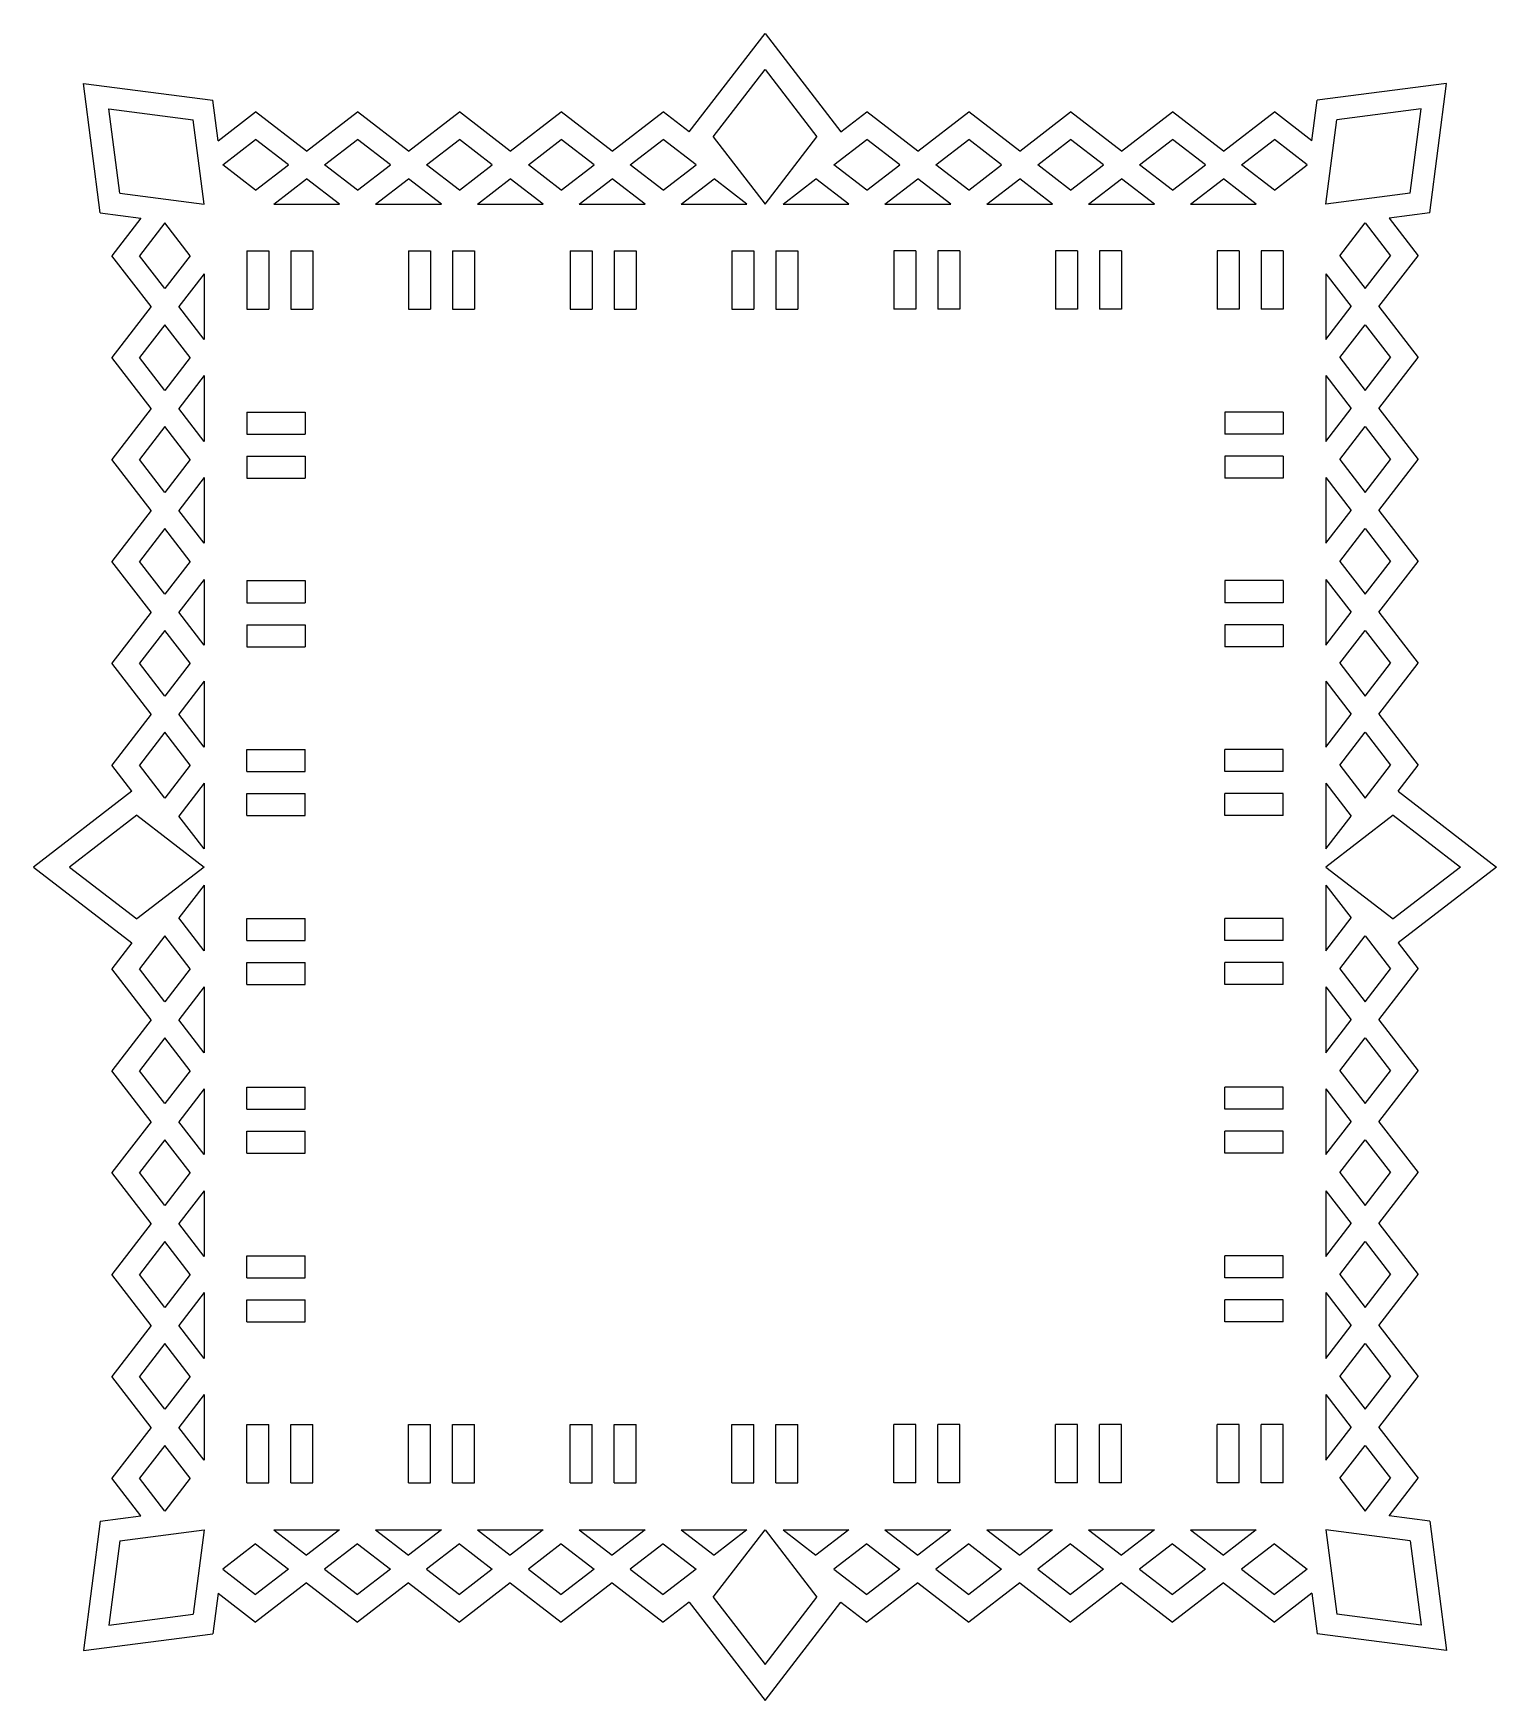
# Model space of a CAD drawing. Extents: x -993 to -416, y -72 to 243.
# Drawn here: x -993.5 to -860.6, y 87.2 to 238.6 of the extents above; entities that cross this region are included whole.
import ezdxf

# ---------------------------------------------------------------- set-up
doc = ezdxf.new("R2010")
doc.units = 0
doc.layers.get('0').update_dxf_attribs({"linetype": 'CONTINUOUS'})

msp = doc.modelspace()

# ---------------------------------------------------------------- linework, layer by layer
for p, q in [((-933.956502, 229.63338), (-927.067091, 238.577211)), ((-927.067091, 238.577211), (-920.17768, 229.63338)), ((-931.779625, 229.182011), (-927.067091, 235.299821)), ((-927.067091, 235.299821), (-922.354558, 229.182011)), ((-988.95626, 234.033556), (-977.195447, 232.507548)), ((-987.430251, 222.272743), (-988.95626, 234.033556)), ((-865.177923, 234.033556), (-876.938735, 232.507548)), ((-866.703931, 222.272743), (-865.177923, 234.033556)), ((-986.638794, 231.716091), (-978.980585, 230.72241)), ((-985.645114, 224.057881), (-986.638794, 231.716091)), ((-976.718237, 228.829732), (-977.195447, 232.507548)), ((-877.415945, 228.829732), (-876.938735, 232.507548)), ((-867.495388, 231.716091), (-875.153598, 230.72241)), ((-868.489069, 224.057881), (-867.495388, 231.716091)), ((-977.986904, 223.064201), (-978.980585, 230.72241)), ((-976.718237, 228.829732), (-973.314809, 231.451384)), ((-968.690038, 227.888934), (-973.314809, 231.451384)), ((-968.690038, 227.888934), (-964.065266, 231.451384)), ((-959.440494, 227.888934), (-964.065266, 231.451384)), ((-959.440494, 227.888934), (-954.815722, 231.451384)), ((-950.19095, 227.888934), (-954.815722, 231.451384)), ((-950.19095, 227.888934), (-945.566179, 231.451384)), ((-940.941407, 227.888934), (-945.566179, 231.451384)), ((-940.941407, 227.888934), (-936.316635, 231.451384)), ((-933.956502, 229.63338), (-936.316635, 231.451384)), ((-920.17768, 229.63338), (-917.817548, 231.451384)), ((-913.192776, 227.888934), (-917.817548, 231.451384)), ((-913.192776, 227.888934), (-908.568004, 231.451384)), ((-903.943232, 227.888934), (-908.568004, 231.451384)), ((-903.943232, 227.888934), (-899.318461, 231.451384)), ((-894.693689, 227.888934), (-899.318461, 231.451384)), ((-894.693689, 227.888934), (-890.068917, 231.451384)), ((-885.444145, 227.888934), (-890.068917, 231.451384)), ((-885.444145, 227.888934), (-880.819373, 231.451384)), ((-877.415945, 228.829732), (-880.819373, 231.451384)), ((-876.147278, 223.064201), (-875.153598, 230.72241)), ((-976.300886, 226.626651), (-973.314809, 228.926818)), ((-970.328733, 226.626651), (-973.314809, 228.926818)), ((-967.051342, 226.626651), (-964.065266, 228.926818)), ((-961.079189, 226.626651), (-964.065266, 228.926818)), ((-957.801799, 226.626651), (-954.815722, 228.926818)), ((-951.829646, 226.626651), (-954.815722, 228.926818)), ((-948.552255, 226.626651), (-945.566179, 228.926818)), ((-942.580102, 226.626651), (-945.566179, 228.926818)), ((-939.302711, 226.626651), (-936.316635, 228.926818)), ((-933.330559, 226.626651), (-936.316635, 228.926818)), ((-931.779625, 229.182011), (-927.067091, 223.064201)), ((-927.067091, 223.064201), (-922.354558, 229.182011)), ((-920.803624, 226.626651), (-917.817548, 228.926818)), ((-914.831471, 226.626651), (-917.817548, 228.926818)), ((-911.554081, 226.626651), (-908.568004, 228.926818)), ((-905.581928, 226.626651), (-908.568004, 228.926818)), ((-902.304537, 226.626651), (-899.318461, 228.926818)), ((-896.332384, 226.626651), (-899.318461, 228.926818)), ((-893.054993, 226.626651), (-890.068917, 228.926818)), ((-887.082841, 226.626651), (-890.068917, 228.926818)), ((-883.80545, 226.626651), (-880.819373, 228.926818)), ((-877.833297, 226.626651), (-880.819373, 228.926818)), ((-973.314809, 224.326484), (-976.300886, 226.626651)), ((-973.314809, 224.326484), (-970.328733, 226.626651)), ((-964.065266, 224.326484), (-967.051342, 226.626651)), ((-964.065266, 224.326484), (-961.079189, 226.626651)), ((-954.815722, 224.326484), (-957.801799, 226.626651)), ((-954.815722, 224.326484), (-951.829646, 226.626651)), ((-945.566179, 224.326484), (-948.552255, 226.626651)), ((-945.566179, 224.326484), (-942.580102, 226.626651)), ((-936.316635, 224.326484), (-939.302711, 226.626651)), ((-936.316635, 224.326484), (-933.330559, 226.626651)), ((-917.817548, 224.326484), (-920.803624, 226.626651)), ((-917.817548, 224.326484), (-914.831471, 226.626651)), ((-908.568004, 224.326484), (-911.554081, 226.626651)), ((-908.568004, 224.326484), (-905.581928, 226.626651)), ((-899.318461, 224.326484), (-902.304537, 226.626651)), ((-899.318461, 224.326484), (-896.332384, 226.626651)), ((-890.068917, 224.326484), (-893.054993, 226.626651)), ((-890.068917, 224.326484), (-887.082841, 226.626651)), ((-880.819373, 224.326484), (-883.80545, 226.626651)), ((-880.819373, 224.326484), (-877.833297, 226.626651)), ((-985.645114, 224.057881), (-977.986904, 223.064201)), ((-971.676114, 223.064201), (-968.690038, 225.364368)), ((-965.703961, 223.064201), (-968.690038, 225.364368)), ((-962.42657, 223.064201), (-959.440494, 225.364368)), ((-956.454418, 223.064201), (-959.440494, 225.364368)), ((-953.177027, 223.064201), (-950.19095, 225.364368)), ((-947.204874, 223.064201), (-950.19095, 225.364368)), ((-943.927483, 223.064201), (-940.941407, 225.364368)), ((-937.95533, 223.064201), (-940.941407, 225.364368)), ((-934.67794, 223.064201), (-931.691863, 225.364368)), ((-928.705787, 223.064201), (-931.691863, 225.364368)), ((-925.428396, 223.064201), (-922.44232, 225.364368)), ((-919.456243, 223.064201), (-922.44232, 225.364368)), ((-916.178852, 223.064201), (-913.192776, 225.364368)), ((-910.2067, 223.064201), (-913.192776, 225.364368)), ((-906.929309, 223.064201), (-903.943232, 225.364368)), ((-900.957156, 223.064201), (-903.943232, 225.364368)), ((-897.679765, 223.064201), (-894.693689, 225.364368)), ((-891.707612, 223.064201), (-894.693689, 225.364368)), ((-888.430222, 223.064201), (-885.444145, 225.364368)), ((-882.458069, 223.064201), (-885.444145, 225.364368)), ((-868.489069, 224.057881), (-876.147278, 223.064201)), ((-971.676114, 223.064201), (-965.703961, 223.064201)), ((-962.42657, 223.064201), (-956.454418, 223.064201)), ((-953.177027, 223.064201), (-947.204874, 223.064201)), ((-943.927483, 223.064201), (-937.95533, 223.064201)), ((-934.67794, 223.064201), (-928.705787, 223.064201)), ((-925.428396, 223.064201), (-919.456243, 223.064201)), ((-916.178852, 223.064201), (-910.2067, 223.064201)), ((-906.929309, 223.064201), (-900.957156, 223.064201)), ((-897.679765, 223.064201), (-891.707612, 223.064201)), ((-888.430222, 223.064201), (-882.458069, 223.064201)), ((-987.430251, 222.272743), (-983.752435, 221.795534)), ((-983.752435, 221.795534), (-986.374087, 218.392106)), ((-981.549354, 221.378182), (-983.849522, 218.392106)), ((-979.249187, 218.392106), (-981.549354, 221.378182)), ((-874.884995, 218.392106), (-872.584828, 221.378182)), ((-872.584828, 221.378182), (-870.284661, 218.392106)), ((-866.703931, 222.272743), (-870.381747, 221.795534)), ((-870.381747, 221.795534), (-867.760095, 218.392106)), ((-982.811637, 213.767334), (-986.374087, 218.392106)), ((-981.549354, 215.406029), (-983.849522, 218.392106)), ((-979.249187, 218.392106), (-981.549354, 215.406029)), ((-974.119581, 218.825456), (-974.119581, 213.525456)), ((-974.119581, 218.825456), (-972.119581, 218.825456)), ((-972.119581, 218.825456), (-972.119581, 213.525456)), ((-970.119581, 218.825456), (-968.119581, 218.825456)), ((-970.119581, 218.825456), (-970.119581, 213.525456)), ((-968.119581, 218.825456), (-968.119581, 213.525456)), ((-959.441256, 218.825456), (-957.441256, 218.825456)), ((-959.441256, 218.825456), (-959.441256, 213.525456)), ((-957.441256, 218.825456), (-957.441256, 213.525456)), ((-955.441256, 218.825456), (-953.441256, 218.825456)), ((-955.441256, 218.825456), (-955.441256, 213.525456)), ((-953.441256, 218.825456), (-953.441256, 213.525456)), ((-944.75709, 218.825456), (-944.75709, 213.525456)), ((-944.75709, 218.825456), (-942.75709, 218.825456)), ((-942.75709, 218.825456), (-942.75709, 213.525456)), ((-940.75709, 218.825456), (-940.75709, 213.525456)), ((-940.75709, 218.825456), (-938.75709, 218.825456)), ((-938.75709, 218.825456), (-938.75709, 213.525456)), ((-930.072924, 218.825456), (-928.072924, 218.825456)), ((-930.072924, 218.825456), (-930.072924, 213.525456)), ((-928.072924, 218.825456), (-928.072924, 213.525456)), ((-926.072924, 218.825456), (-924.072924, 218.825456)), ((-926.072924, 218.825456), (-926.072924, 213.525456)), ((-924.072924, 218.825456), (-924.072924, 213.525456)), ((-913.377093, 218.825456), (-915.377093, 218.825456)), ((-915.377093, 218.825456), (-915.377093, 213.525456)), ((-913.377093, 218.825456), (-913.377093, 213.525456)), ((-909.377093, 218.825456), (-911.377093, 218.825456)), ((-911.377093, 218.825456), (-911.377093, 213.525456)), ((-909.377093, 218.825456), (-909.377093, 213.525456)), ((-900.692927, 218.825456), (-900.692927, 213.525456)), ((-898.692927, 218.825456), (-900.692927, 218.825456)), ((-898.692927, 218.825456), (-898.692927, 213.525456)), ((-896.692927, 218.825456), (-896.692927, 213.525456)), ((-894.692927, 218.825456), (-896.692927, 218.825456)), ((-894.692927, 218.825456), (-894.692927, 213.525456)), ((-884.014602, 218.825456), (-886.014602, 218.825456)), ((-886.014602, 218.825456), (-886.014602, 213.525456)), ((-884.014602, 218.825456), (-884.014602, 213.525456)), ((-880.014602, 218.825456), (-882.014602, 218.825456)), ((-882.014602, 218.825456), (-882.014602, 213.525456)), ((-880.014602, 218.825456), (-880.014602, 213.525456)), ((-874.884995, 218.392106), (-872.584828, 215.406029)), ((-872.584828, 215.406029), (-870.284661, 218.392106)), ((-871.322545, 213.767334), (-867.760095, 218.392106)), ((-977.986904, 216.75341), (-980.287072, 213.767334)), ((-977.986904, 216.75341), (-977.986904, 210.781257)), ((-876.147278, 216.75341), (-876.147278, 210.781257)), ((-876.147278, 216.75341), (-873.847111, 213.767334)), ((-982.811637, 213.767334), (-986.374087, 209.142562)), ((-977.986904, 210.781257), (-980.287072, 213.767334)), ((-974.119581, 213.525456), (-972.119581, 213.525456)), ((-970.119581, 213.525456), (-968.119581, 213.525456)), ((-959.441256, 213.525456), (-957.441256, 213.525456)), ((-955.441256, 213.525456), (-953.441256, 213.525456)), ((-944.75709, 213.525456), (-942.75709, 213.525456)), ((-940.75709, 213.525456), (-938.75709, 213.525456)), ((-930.072924, 213.525456), (-928.072924, 213.525456)), ((-926.072924, 213.525456), (-924.072924, 213.525456)), ((-913.377093, 213.525456), (-915.377093, 213.525456)), ((-909.377093, 213.525456), (-911.377093, 213.525456)), ((-898.692927, 213.525456), (-900.692927, 213.525456)), ((-894.692927, 213.525456), (-896.692927, 213.525456)), ((-884.014602, 213.525456), (-886.014602, 213.525456)), ((-880.014602, 213.525456), (-882.014602, 213.525456)), ((-876.147278, 210.781257), (-873.847111, 213.767334)), ((-871.322545, 213.767334), (-867.760095, 209.142562)), ((-981.549354, 212.128638), (-983.849522, 209.142562)), ((-979.249187, 209.142562), (-981.549354, 212.128638)), ((-874.884995, 209.142562), (-872.584828, 212.128638)), ((-872.584828, 212.128638), (-870.284661, 209.142562)), ((-982.811637, 204.51779), (-986.374087, 209.142562)), ((-981.549354, 206.156486), (-983.849522, 209.142562)), ((-979.249187, 209.142562), (-981.549354, 206.156486)), ((-874.884995, 209.142562), (-872.584828, 206.156486)), ((-872.584828, 206.156486), (-870.284661, 209.142562)), ((-871.322545, 204.51779), (-867.760095, 209.142562)), ((-977.986904, 207.503867), (-980.287072, 204.51779)), ((-977.986904, 207.503867), (-977.986904, 201.531714)), ((-876.147278, 207.503867), (-873.847111, 204.51779)), ((-876.147278, 207.503867), (-876.147278, 201.531714)), ((-982.811637, 204.51779), (-986.374087, 199.893018)), ((-977.986904, 201.531714), (-980.287072, 204.51779)), ((-876.147278, 201.531714), (-873.847111, 204.51779)), ((-871.322545, 204.51779), (-867.760095, 199.893018)), ((-981.549354, 202.879095), (-983.849522, 199.893018)), ((-979.249187, 199.893018), (-981.549354, 202.879095)), ((-974.119581, 204.197756), (-968.819581, 204.197756)), ((-974.119581, 204.197756), (-974.119581, 202.197756)), ((-968.819581, 204.197756), (-968.819581, 202.197756)), ((-880.014602, 204.197756), (-885.314602, 204.197756)), ((-885.314602, 204.197756), (-885.314602, 202.197756)), ((-880.014602, 204.197756), (-880.014602, 202.197756)), ((-874.884995, 199.893018), (-872.584828, 202.879095)), ((-872.584828, 202.879095), (-870.284661, 199.893018)), ((-974.119581, 202.197756), (-968.819581, 202.197756)), ((-880.014602, 202.197756), (-885.314602, 202.197756)), ((-982.811637, 195.268247), (-986.374087, 199.893018)), ((-981.549354, 196.906942), (-983.849522, 199.893018)), ((-979.249187, 199.893018), (-981.549354, 196.906942)), ((-974.119581, 200.197756), (-968.819581, 200.197756)), ((-974.119581, 200.197756), (-974.119581, 198.197756)), ((-968.819581, 200.197756), (-968.819581, 198.197756)), ((-880.014602, 200.197756), (-885.314602, 200.197756)), ((-885.314602, 200.197756), (-885.314602, 198.197756)), ((-880.014602, 200.197756), (-880.014602, 198.197756)), ((-874.884995, 199.893018), (-872.584828, 196.906942)), ((-872.584828, 196.906942), (-870.284661, 199.893018)), ((-871.322545, 195.268247), (-867.760095, 199.893018)), ((-977.986904, 198.254323), (-980.287072, 195.268247)), ((-977.986904, 198.254323), (-977.986904, 192.28217)), ((-974.119581, 198.197756), (-968.819581, 198.197756)), ((-880.014602, 198.197756), (-885.314602, 198.197756)), ((-876.147278, 198.254323), (-876.147278, 192.28217)), ((-876.147278, 198.254323), (-873.847111, 195.268247)), ((-982.811637, 195.268247), (-986.374087, 190.643475)), ((-977.986904, 192.28217), (-980.287072, 195.268247)), ((-876.147278, 192.28217), (-873.847111, 195.268247)), ((-871.322545, 195.268247), (-867.760095, 190.643475)), ((-981.549354, 193.629551), (-983.849522, 190.643475)), ((-979.249187, 190.643475), (-981.549354, 193.629551)), ((-874.884995, 190.643475), (-872.584828, 193.629551)), ((-872.584828, 193.629551), (-870.284661, 190.643475)), ((-982.811637, 186.018703), (-986.374087, 190.643475)), ((-981.549354, 187.657398), (-983.849522, 190.643475)), ((-979.249187, 190.643475), (-981.549354, 187.657398)), ((-874.884995, 190.643475), (-872.584828, 187.657398)), ((-872.584828, 187.657398), (-870.284661, 190.643475)), ((-871.322545, 186.018703), (-867.760095, 190.643475)), ((-977.986904, 189.004779), (-980.287072, 186.018703)), ((-977.986904, 189.004779), (-977.986904, 183.032627)), ((-974.119581, 188.88943), (-974.119581, 186.88943)), ((-974.119581, 188.88943), (-968.819581, 188.88943)), ((-968.819581, 188.88943), (-968.819581, 186.88943)), ((-880.014602, 188.88943), (-885.314602, 188.88943)), ((-885.314602, 188.88943), (-885.314602, 186.88943)), ((-880.014602, 188.88943), (-880.014602, 186.88943)), ((-876.147278, 189.004779), (-876.147278, 183.032627)), ((-876.147278, 189.004779), (-873.847111, 186.018703)), ((-974.119581, 186.88943), (-968.819581, 186.88943)), ((-880.014602, 186.88943), (-885.314602, 186.88943)), ((-982.811637, 186.018703), (-986.374087, 181.393931)), ((-977.986904, 183.032627), (-980.287072, 186.018703)), ((-974.119581, 184.88943), (-974.119581, 182.88943)), ((-974.119581, 184.88943), (-968.819581, 184.88943)), ((-968.819581, 184.88943), (-968.819581, 182.88943)), ((-880.014602, 184.88943), (-885.314602, 184.88943)), ((-885.314602, 184.88943), (-885.314602, 182.88943)), ((-880.014602, 184.88943), (-880.014602, 182.88943)), ((-876.147278, 183.032627), (-873.847111, 186.018703)), ((-871.322545, 186.018703), (-867.760095, 181.393931)), ((-981.549354, 184.380008), (-983.849522, 181.393931)), ((-979.249187, 181.393931), (-981.549354, 184.380008)), ((-874.884995, 181.393931), (-872.584828, 184.380008)), ((-872.584828, 184.380008), (-870.284661, 181.393931)), ((-974.119581, 182.88943), (-968.819581, 182.88943)), ((-880.014602, 182.88943), (-885.314602, 182.88943)), ((-982.811637, 176.769159), (-986.374087, 181.393931)), ((-981.549354, 178.407855), (-983.849522, 181.393931)), ((-979.249187, 181.393931), (-981.549354, 178.407855)), ((-874.884995, 181.393931), (-872.584828, 178.407855)), ((-872.584828, 178.407855), (-870.284661, 181.393931)), ((-871.322545, 176.769159), (-867.760095, 181.393931)), ((-977.986904, 179.755236), (-980.287072, 176.769159)), ((-977.986904, 179.755236), (-977.986904, 173.783083)), ((-876.147278, 179.755236), (-876.147278, 173.783083)), ((-876.147278, 179.755236), (-873.847111, 176.769159)), ((-982.811637, 176.769159), (-986.374087, 172.144388)), ((-977.986904, 173.783083), (-980.287072, 176.769159)), ((-876.147278, 173.783083), (-873.847111, 176.769159)), ((-871.322545, 176.769159), (-867.760095, 172.144388)), ((-981.549354, 175.130464), (-983.849522, 172.144388)), ((-979.249187, 172.144388), (-981.549354, 175.130464)), ((-874.884995, 172.144388), (-872.584828, 175.130464)), ((-872.584828, 175.130464), (-870.284661, 172.144388)), ((-974.119581, 173.557759), (-968.819581, 173.557759)), ((-974.119581, 171.557759), (-974.119581, 173.557759)), ((-968.819581, 171.557759), (-968.819581, 173.557759)), ((-880.014602, 173.557759), (-885.314602, 173.557759)), ((-885.314602, 171.557759), (-885.314602, 173.557759)), ((-880.014602, 171.557759), (-880.014602, 173.557759)), ((-984.556083, 169.784255), (-986.374087, 172.144388)), ((-981.549354, 169.158311), (-983.849522, 172.144388)), ((-979.249187, 172.144388), (-981.549354, 169.158311)), ((-974.119581, 171.557759), (-968.819581, 171.557759)), ((-880.014602, 171.557759), (-885.314602, 171.557759)), ((-874.884995, 172.144388), (-872.584828, 169.158311)), ((-872.584828, 169.158311), (-870.284661, 172.144388)), ((-869.578099, 169.784255), (-867.760095, 172.144388)), ((-984.556083, 169.784255), (-993.499915, 162.894844)), ((-977.986904, 170.505692), (-980.287072, 167.519616)), ((-977.986904, 170.505692), (-977.986904, 164.533539)), ((-974.119581, 169.557759), (-968.819581, 169.557759)), ((-974.119581, 167.557759), (-974.119581, 169.557759)), ((-968.819581, 167.557759), (-968.819581, 169.557759)), ((-880.014602, 169.557759), (-885.314602, 169.557759)), ((-885.314602, 167.557759), (-885.314602, 169.557759)), ((-880.014602, 167.557759), (-880.014602, 169.557759)), ((-876.147278, 170.505692), (-876.147278, 164.533539)), ((-876.147278, 170.505692), (-873.847111, 167.519616)), ((-869.578099, 169.784255), (-860.634268, 162.894844)), ((-984.104714, 167.607378), (-990.222524, 162.894844)), ((-984.104714, 167.607378), (-977.986904, 162.894844)), ((-977.986904, 164.533539), (-980.287072, 167.519616)), ((-974.119581, 167.557759), (-968.819581, 167.557759)), ((-880.014602, 167.557759), (-885.314602, 167.557759)), ((-870.029468, 167.607378), (-876.147278, 162.894844)), ((-876.147278, 164.533539), (-873.847111, 167.519616)), ((-870.029468, 167.607378), (-863.911658, 162.894844)), ((-993.499915, 162.894844), (-984.556083, 156.005433)), ((-990.222524, 162.894844), (-984.104714, 158.18231)), ((-977.986904, 162.894844), (-984.104714, 158.18231)), ((-876.147278, 162.894844), (-870.029468, 158.18231)), ((-863.911658, 162.894844), (-870.029468, 158.18231)), ((-860.634268, 162.894844), (-869.578099, 156.005433)), ((-977.986904, 161.256149), (-980.287072, 158.270072)), ((-977.986904, 161.256149), (-977.986904, 155.283996)), ((-876.147278, 161.256149), (-876.147278, 155.283996)), ((-876.147278, 161.256149), (-873.847111, 158.270072)), ((-977.986904, 155.283996), (-980.287072, 158.270072)), ((-974.119581, 156.231929), (-974.119581, 158.231929)), ((-974.119581, 158.231929), (-968.819581, 158.231929)), ((-968.819581, 156.231929), (-968.819581, 158.231929)), ((-885.314602, 156.231929), (-885.314602, 158.231929)), ((-880.014602, 158.231929), (-885.314602, 158.231929)), ((-880.014602, 156.231929), (-880.014602, 158.231929)), ((-876.147278, 155.283996), (-873.847111, 158.270072)), ((-984.556083, 156.005433), (-986.374087, 153.6453)), ((-981.549354, 156.631377), (-983.849522, 153.6453)), ((-979.249187, 153.6453), (-981.549354, 156.631377)), ((-974.119581, 156.231929), (-968.819581, 156.231929)), ((-880.014602, 156.231929), (-885.314602, 156.231929)), ((-874.884995, 153.6453), (-872.584828, 156.631377)), ((-872.584828, 156.631377), (-870.284661, 153.6453)), ((-869.578099, 156.005433), (-867.760095, 153.6453)), ((-982.811637, 149.020529), (-986.374087, 153.6453)), ((-981.549354, 150.659224), (-983.849522, 153.6453)), ((-979.249187, 153.6453), (-981.549354, 150.659224)), ((-974.119581, 154.231929), (-968.819581, 154.231929)), ((-974.119581, 152.231929), (-974.119581, 154.231929)), ((-968.819581, 152.231929), (-968.819581, 154.231929)), ((-880.014602, 154.231929), (-885.314602, 154.231929)), ((-885.314602, 152.231929), (-885.314602, 154.231929)), ((-880.014602, 152.231929), (-880.014602, 154.231929)), ((-874.884995, 153.6453), (-872.584828, 150.659224)), ((-872.584828, 150.659224), (-870.284661, 153.6453)), ((-871.322545, 149.020529), (-867.760095, 153.6453)), ((-977.986904, 152.006605), (-980.287072, 149.020529)), ((-977.986904, 152.006605), (-977.986904, 146.034452)), ((-974.119581, 152.231929), (-968.819581, 152.231929)), ((-880.014602, 152.231929), (-885.314602, 152.231929)), ((-876.147278, 152.006605), (-876.147278, 146.034452)), ((-876.147278, 152.006605), (-873.847111, 149.020529)), ((-982.811637, 149.020529), (-986.374087, 144.395757)), ((-977.986904, 146.034452), (-980.287072, 149.020529)), ((-876.147278, 146.034452), (-873.847111, 149.020529)), ((-871.322545, 149.020529), (-867.760095, 144.395757)), ((-981.549354, 147.381833), (-983.849522, 144.395757)), ((-979.249187, 144.395757), (-981.549354, 147.381833)), ((-874.884995, 144.395757), (-872.584828, 147.381833)), ((-872.584828, 147.381833), (-870.284661, 144.395757)), ((-982.811637, 139.770985), (-986.374087, 144.395757)), ((-981.549354, 141.40968), (-983.849522, 144.395757)), ((-979.249187, 144.395757), (-981.549354, 141.40968)), ((-874.884995, 144.395757), (-872.584828, 141.40968)), ((-872.584828, 141.40968), (-870.284661, 144.395757)), ((-871.322545, 139.770985), (-867.760095, 144.395757)), ((-977.986904, 142.757061), (-980.287072, 139.770985)), ((-977.986904, 142.757061), (-977.986904, 136.784909)), ((-974.119581, 142.917763), (-968.819581, 142.917763)), ((-974.119581, 140.917763), (-974.119581, 142.917763)), ((-968.819581, 140.917763), (-968.819581, 142.917763)), ((-880.014602, 142.917763), (-885.314602, 142.917763)), ((-885.314602, 140.917763), (-885.314602, 142.917763)), ((-880.014602, 140.917763), (-880.014602, 142.917763)), ((-876.147278, 142.757061), (-876.147278, 136.784909)), ((-876.147278, 142.757061), (-873.847111, 139.770985)), ((-974.119581, 140.917763), (-968.819581, 140.917763)), ((-880.014602, 140.917763), (-885.314602, 140.917763)), ((-982.811637, 139.770985), (-986.374087, 135.146213)), ((-977.986904, 136.784909), (-980.287072, 139.770985)), ((-876.147278, 136.784909), (-873.847111, 139.770985)), ((-871.322545, 139.770985), (-867.760095, 135.146213)), ((-981.549354, 138.13229), (-983.849522, 135.146213)), ((-979.249187, 135.146213), (-981.549354, 138.13229)), ((-974.119581, 138.917763), (-968.819581, 138.917763)), ((-974.119581, 136.917763), (-974.119581, 138.917763)), ((-968.819581, 136.917763), (-968.819581, 138.917763)), ((-880.014602, 138.917763), (-885.314602, 138.917763)), ((-885.314602, 136.917763), (-885.314602, 138.917763)), ((-880.014602, 136.917763), (-880.014602, 138.917763)), ((-874.884995, 135.146213), (-872.584828, 138.13229)), ((-872.584828, 138.13229), (-870.284661, 135.146213)), ((-974.119581, 136.917763), (-968.819581, 136.917763)), ((-880.014602, 136.917763), (-885.314602, 136.917763)), ((-982.811637, 130.521441), (-986.374087, 135.146213)), ((-981.549354, 132.160137), (-983.849522, 135.146213)), ((-979.249187, 135.146213), (-981.549354, 132.160137)), ((-874.884995, 135.146213), (-872.584828, 132.160137)), ((-872.584828, 132.160137), (-870.284661, 135.146213)), ((-871.322545, 130.521441), (-867.760095, 135.146213)), ((-977.986904, 133.507518), (-980.287072, 130.521441)), ((-977.986904, 133.507518), (-977.986904, 127.535365)), ((-876.147278, 133.507518), (-873.847111, 130.521441)), ((-876.147278, 133.507518), (-876.147278, 127.535365)), ((-982.811637, 130.521441), (-986.374087, 125.89667)), ((-977.986904, 127.535365), (-980.287072, 130.521441)), ((-876.147278, 127.535365), (-873.847111, 130.521441)), ((-871.322545, 130.521441), (-867.760095, 125.89667)), ((-981.549354, 128.882746), (-983.849522, 125.89667)), ((-979.249187, 125.89667), (-981.549354, 128.882746)), ((-874.884995, 125.89667), (-872.584828, 128.882746)), ((-872.584828, 128.882746), (-870.284661, 125.89667)), ((-974.119581, 127.609437), (-968.819581, 127.609437)), ((-974.119581, 125.609437), (-974.119581, 127.609437)), ((-968.819581, 125.609437), (-968.819581, 127.609437)), ((-880.014602, 127.609437), (-885.314602, 127.609437)), ((-885.314602, 125.609437), (-885.314602, 127.609437)), ((-880.014602, 125.609437), (-880.014602, 127.609437)), ((-982.811637, 121.271898), (-986.374087, 125.89667)), ((-981.549354, 122.910593), (-983.849522, 125.89667)), ((-979.249187, 125.89667), (-981.549354, 122.910593)), ((-874.884995, 125.89667), (-872.584828, 122.910593)), ((-872.584828, 122.910593), (-870.284661, 125.89667)), ((-871.322545, 121.271898), (-867.760095, 125.89667)), ((-977.986904, 124.257974), (-980.287072, 121.271898)), ((-977.986904, 124.257974), (-977.986904, 118.285822)), ((-974.119581, 125.609437), (-968.819581, 125.609437)), ((-880.014602, 125.609437), (-885.314602, 125.609437)), ((-876.147278, 124.257974), (-873.847111, 121.271898)), ((-876.147278, 124.257974), (-876.147278, 118.285822)), ((-974.119581, 123.609437), (-968.819581, 123.609437)), ((-974.119581, 121.609437), (-974.119581, 123.609437)), ((-968.819581, 121.609437), (-968.819581, 123.609437)), ((-880.014602, 123.609437), (-885.314602, 123.609437)), ((-885.314602, 121.609437), (-885.314602, 123.609437)), ((-880.014602, 121.609437), (-880.014602, 123.609437)), ((-982.811637, 121.271898), (-986.374087, 116.647126)), ((-977.986904, 118.285822), (-980.287072, 121.271898)), ((-974.119581, 121.609437), (-968.819581, 121.609437)), ((-880.014602, 121.609437), (-885.314602, 121.609437)), ((-876.147278, 118.285822), (-873.847111, 121.271898)), ((-871.322545, 121.271898), (-867.760095, 116.647126)), ((-981.549354, 119.633202), (-983.849522, 116.647126)), ((-979.249187, 116.647126), (-981.549354, 119.633202)), ((-874.884995, 116.647126), (-872.584828, 119.633202)), ((-872.584828, 119.633202), (-870.284661, 116.647126)), ((-982.811637, 112.022354), (-986.374087, 116.647126)), ((-981.549354, 113.66105), (-983.849522, 116.647126)), ((-979.249187, 116.647126), (-981.549354, 113.66105)), ((-874.884995, 116.647126), (-872.584828, 113.66105)), ((-872.584828, 113.66105), (-870.284661, 116.647126)), ((-871.322545, 112.022354), (-867.760095, 116.647126)), ((-977.986904, 115.008431), (-980.287072, 112.022354)), ((-977.986904, 115.008431), (-977.986904, 109.036278)), ((-876.147278, 115.008431), (-876.147278, 109.036278)), ((-876.147278, 115.008431), (-873.847111, 112.022354)), ((-982.811637, 112.022354), (-986.374087, 107.397583)), ((-977.986904, 109.036278), (-980.287072, 112.022354)), ((-974.119581, 112.281734), (-972.119581, 112.281734)), ((-974.119581, 106.981734), (-974.119581, 112.281734)), ((-972.119581, 106.981734), (-972.119581, 112.281734)), ((-970.119581, 112.281734), (-968.119581, 112.281734)), ((-970.119581, 106.981734), (-970.119581, 112.281734)), ((-968.119581, 106.981734), (-968.119581, 112.281734)), ((-959.441256, 106.981734), (-959.441256, 112.281734)), ((-959.441256, 112.281734), (-957.441256, 112.281734)), ((-957.441256, 106.981734), (-957.441256, 112.281734)), ((-955.441256, 106.981734), (-955.441256, 112.281734)), ((-955.441256, 112.281734), (-953.441256, 112.281734)), ((-953.441256, 106.981734), (-953.441256, 112.281734)), ((-944.75709, 112.281734), (-942.75709, 112.281734)), ((-944.75709, 106.981734), (-944.75709, 112.281734)), ((-942.75709, 106.981734), (-942.75709, 112.281734)), ((-940.75709, 112.281734), (-938.75709, 112.281734)), ((-940.75709, 106.981734), (-940.75709, 112.281734)), ((-938.75709, 106.981734), (-938.75709, 112.281734)), ((-930.072924, 106.981734), (-930.072924, 112.281734)), ((-930.072924, 112.281734), (-928.072924, 112.281734)), ((-928.072924, 106.981734), (-928.072924, 112.281734)), ((-926.072924, 106.981734), (-926.072924, 112.281734)), ((-926.072924, 112.281734), (-924.072924, 112.281734)), ((-924.072924, 106.981734), (-924.072924, 112.281734)), ((-915.377093, 106.981734), (-915.377093, 112.281734)), ((-913.377093, 112.281734), (-915.377093, 112.281734)), ((-913.377093, 106.981734), (-913.377093, 112.281734)), ((-911.377093, 106.981734), (-911.377093, 112.281734)), ((-909.377093, 112.281734), (-911.377093, 112.281734)), ((-909.377093, 106.981734), (-909.377093, 112.281734)), ((-898.692927, 112.281734), (-900.692927, 112.281734)), ((-900.692927, 106.981734), (-900.692927, 112.281734)), ((-898.692927, 106.981734), (-898.692927, 112.281734)), ((-894.692927, 112.281734), (-896.692927, 112.281734)), ((-896.692927, 106.981734), (-896.692927, 112.281734)), ((-894.692927, 106.981734), (-894.692927, 112.281734)), ((-886.014602, 106.981734), (-886.014602, 112.281734)), ((-884.014602, 112.281734), (-886.014602, 112.281734)), ((-884.014602, 106.981734), (-884.014602, 112.281734)), ((-882.014602, 106.981734), (-882.014602, 112.281734)), ((-880.014602, 112.281734), (-882.014602, 112.281734)), ((-880.014602, 106.981734), (-880.014602, 112.281734)), ((-876.147278, 109.036278), (-873.847111, 112.022354)), ((-871.322545, 112.022354), (-867.760095, 107.397583)), ((-981.549354, 110.383659), (-983.849522, 107.397583)), ((-979.249187, 107.397583), (-981.549354, 110.383659)), ((-874.884995, 107.397583), (-872.584828, 110.383659)), ((-872.584828, 110.383659), (-870.284661, 107.397583)), ((-983.752435, 103.994155), (-986.374087, 107.397583)), ((-981.549354, 104.411506), (-983.849522, 107.397583)), ((-979.249187, 107.397583), (-981.549354, 104.411506)), ((-974.119581, 106.981734), (-972.119581, 106.981734)), ((-970.119581, 106.981734), (-968.119581, 106.981734)), ((-959.441256, 106.981734), (-957.441256, 106.981734)), ((-955.441256, 106.981734), (-953.441256, 106.981734)), ((-944.75709, 106.981734), (-942.75709, 106.981734)), ((-940.75709, 106.981734), (-938.75709, 106.981734)), ((-930.072924, 106.981734), (-928.072924, 106.981734)), ((-926.072924, 106.981734), (-924.072924, 106.981734)), ((-913.377093, 106.981734), (-915.377093, 106.981734)), ((-909.377093, 106.981734), (-911.377093, 106.981734)), ((-898.692927, 106.981734), (-900.692927, 106.981734)), ((-894.692927, 106.981734), (-896.692927, 106.981734)), ((-884.014602, 106.981734), (-886.014602, 106.981734)), ((-880.014602, 106.981734), (-882.014602, 106.981734)), ((-874.884995, 107.397583), (-872.584828, 104.411506)), ((-872.584828, 104.411506), (-870.284661, 107.397583)), ((-870.381747, 103.994155), (-867.760095, 107.397583)), ((-987.430251, 103.516945), (-988.95626, 91.756132)), ((-987.430251, 103.516945), (-983.752435, 103.994155)), ((-866.703931, 103.516945), (-870.381747, 103.994155)), ((-866.703931, 103.516945), (-865.177923, 91.756132)), ((-985.645114, 101.731807), (-986.638794, 94.073598)), ((-985.645114, 101.731807), (-977.986904, 102.725487)), ((-977.986904, 102.725487), (-978.980585, 95.067278)), ((-973.314809, 101.463204), (-976.300886, 99.163037)), ((-973.314809, 101.463204), (-970.328733, 99.163037)), ((-971.676114, 102.725487), (-968.690038, 100.42532)), ((-971.676114, 102.725487), (-965.703961, 102.725487)), ((-965.703961, 102.725487), (-968.690038, 100.42532)), ((-964.065266, 101.463204), (-967.051342, 99.163037)), ((-964.065266, 101.463204), (-961.079189, 99.163037)), ((-962.42657, 102.725487), (-959.440494, 100.42532)), ((-962.42657, 102.725487), (-956.454418, 102.725487)), ((-956.454418, 102.725487), (-959.440494, 100.42532)), ((-954.815722, 101.463204), (-957.801799, 99.163037)), ((-954.815722, 101.463204), (-951.829646, 99.163037)), ((-953.177027, 102.725487), (-947.204874, 102.725487)), ((-953.177027, 102.725487), (-950.19095, 100.42532)), ((-947.204874, 102.725487), (-950.19095, 100.42532)), ((-945.566179, 101.463204), (-948.552255, 99.163037)), ((-945.566179, 101.463204), (-942.580102, 99.163037)), ((-943.927483, 102.725487), (-940.941407, 100.42532)), ((-943.927483, 102.725487), (-937.95533, 102.725487)), ((-937.95533, 102.725487), (-940.941407, 100.42532)), ((-936.316635, 101.463204), (-939.302711, 99.163037)), ((-936.316635, 101.463204), (-933.330559, 99.163037)), ((-934.67794, 102.725487), (-931.691863, 100.42532)), ((-934.67794, 102.725487), (-928.705787, 102.725487)), ((-931.779625, 96.607677), (-927.067091, 102.725487)), ((-928.705787, 102.725487), (-931.691863, 100.42532)), ((-927.067091, 102.725487), (-922.354558, 96.607677)), ((-925.428396, 102.725487), (-919.456243, 102.725487)), ((-925.428396, 102.725487), (-922.44232, 100.42532)), ((-919.456243, 102.725487), (-922.44232, 100.42532)), ((-917.817548, 101.463204), (-920.803624, 99.163037)), ((-917.817548, 101.463204), (-914.831471, 99.163037)), ((-916.178852, 102.725487), (-913.192776, 100.42532)), ((-916.178852, 102.725487), (-910.2067, 102.725487)), ((-910.2067, 102.725487), (-913.192776, 100.42532)), ((-908.568004, 101.463204), (-911.554081, 99.163037)), ((-908.568004, 101.463204), (-905.581928, 99.163037)), ((-906.929309, 102.725487), (-903.943232, 100.42532)), ((-906.929309, 102.725487), (-900.957156, 102.725487)), ((-900.957156, 102.725487), (-903.943232, 100.42532)), ((-899.318461, 101.463204), (-902.304537, 99.163037)), ((-899.318461, 101.463204), (-896.332384, 99.163037)), ((-897.679765, 102.725487), (-894.693689, 100.42532)), ((-897.679765, 102.725487), (-891.707612, 102.725487)), ((-891.707612, 102.725487), (-894.693689, 100.42532)), ((-890.068917, 101.463204), (-893.054993, 99.163037)), ((-890.068917, 101.463204), (-887.082841, 99.163037)), ((-888.430222, 102.725487), (-885.444145, 100.42532)), ((-888.430222, 102.725487), (-882.458069, 102.725487)), ((-882.458069, 102.725487), (-885.444145, 100.42532)), ((-880.819373, 101.463204), (-883.80545, 99.163037)), ((-880.819373, 101.463204), (-877.833297, 99.163037)), ((-876.147278, 102.725487), (-875.153598, 95.067278)), ((-868.489069, 101.731807), (-876.147278, 102.725487)), ((-868.489069, 101.731807), (-867.495388, 94.073598)), ((-976.300886, 99.163037), (-973.314809, 96.86287)), ((-970.328733, 99.163037), (-973.314809, 96.86287)), ((-967.051342, 99.163037), (-964.065266, 96.86287)), ((-961.079189, 99.163037), (-964.065266, 96.86287)), ((-957.801799, 99.163037), (-954.815722, 96.86287)), ((-951.829646, 99.163037), (-954.815722, 96.86287)), ((-948.552255, 99.163037), (-945.566179, 96.86287)), ((-942.580102, 99.163037), (-945.566179, 96.86287)), ((-939.302711, 99.163037), (-936.316635, 96.86287)), ((-933.330559, 99.163037), (-936.316635, 96.86287)), ((-920.803624, 99.163037), (-917.817548, 96.86287)), ((-914.831471, 99.163037), (-917.817548, 96.86287)), ((-911.554081, 99.163037), (-908.568004, 96.86287)), ((-905.581928, 99.163037), (-908.568004, 96.86287)), ((-902.304537, 99.163037), (-899.318461, 96.86287)), ((-896.332384, 99.163037), (-899.318461, 96.86287)), ((-893.054993, 99.163037), (-890.068917, 96.86287)), ((-887.082841, 99.163037), (-890.068917, 96.86287)), ((-883.80545, 99.163037), (-880.819373, 96.86287)), ((-877.833297, 99.163037), (-880.819373, 96.86287)), ((-976.718237, 96.959956), (-977.195447, 93.28214)), ((-976.718237, 96.959956), (-973.314809, 94.338304)), ((-968.690038, 97.900754), (-973.314809, 94.338304)), ((-968.690038, 97.900754), (-964.065266, 94.338304)), ((-959.440494, 97.900754), (-964.065266, 94.338304)), ((-959.440494, 97.900754), (-954.815722, 94.338304)), ((-950.19095, 97.900754), (-954.815722, 94.338304)), ((-950.19095, 97.900754), (-945.566179, 94.338304)), ((-940.941407, 97.900754), (-945.566179, 94.338304)), ((-940.941407, 97.900754), (-936.316635, 94.338304)), ((-913.192776, 97.900754), (-917.817548, 94.338304)), ((-913.192776, 97.900754), (-908.568004, 94.338304)), ((-903.943232, 97.900754), (-908.568004, 94.338304)), ((-903.943232, 97.900754), (-899.318461, 94.338304)), ((-894.693689, 97.900754), (-899.318461, 94.338304)), ((-894.693689, 97.900754), (-890.068917, 94.338304)), ((-885.444145, 97.900754), (-890.068917, 94.338304)), ((-885.444145, 97.900754), (-880.819373, 94.338304)), ((-877.415945, 96.959956), (-880.819373, 94.338304)), ((-877.415945, 96.959956), (-876.938735, 93.28214)), ((-933.956502, 96.156308), (-936.316635, 94.338304)), ((-933.956502, 96.156308), (-927.067091, 87.212477)), ((-931.779625, 96.607677), (-927.067091, 90.489867)), ((-927.067091, 90.489867), (-922.354558, 96.607677)), ((-927.067091, 87.212477), (-920.17768, 96.156308)), ((-920.17768, 96.156308), (-917.817548, 94.338304)), ((-986.638794, 94.073598), (-978.980585, 95.067278)), ((-867.495388, 94.073598), (-875.153598, 95.067278)), ((-988.95626, 91.756132), (-977.195447, 93.28214)), ((-865.177923, 91.756132), (-876.938735, 93.28214))]:
    msp.add_line(p, q)

doc.saveas('drawing.dxf')
